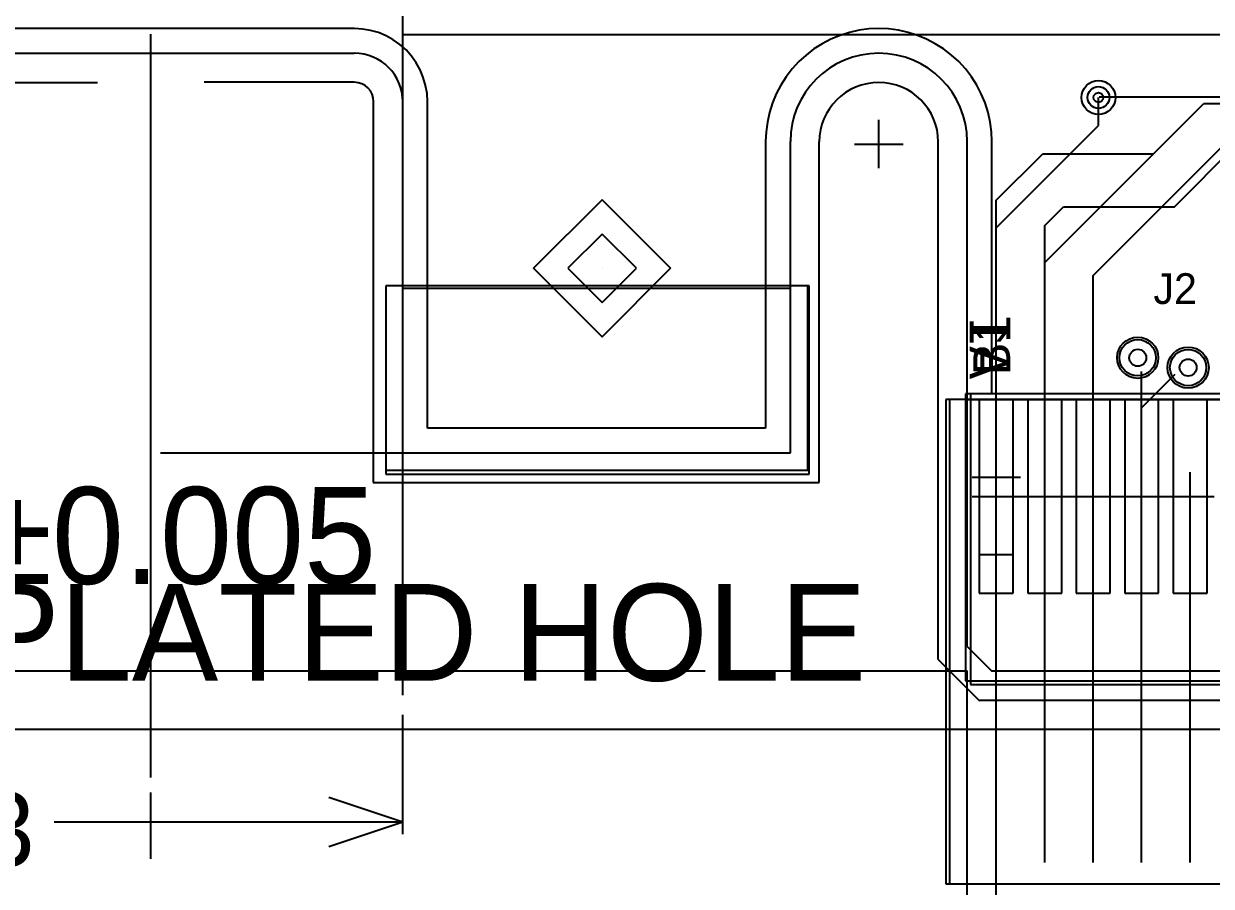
# Model space of a CAD drawing. Extents: x 28 to 300, y 18 to 330.
# Drawn here: x 101.73 to 126.24, y 79.95 to 97.76 of the extents above; entities that cross this region are included whole.
import ezdxf

# ---------------------------------------------------------------- set-up
doc = ezdxf.new("R2010")
doc.units = 0
for name, color, linetype in [('BOTTOMLAYER', 5, 'CONTINUOUS'), ('BOTTOMOVERLAY', 54, 'CONTINUOUS'), ('BOTTOMPASTE', 16, 'CONTINUOUS'), ('BOTTOMSOLDER', 6, 'CONTINUOUS'), ('DRILLDRAWING', 1, 'CONTINUOUS'), ('INTERNALPLANE1', 76, 'CONTINUOUS'), ('INTERNALPLANE6', 136, 'CONTINUOUS'), ('KEEPOUTLAYER', 6, 'CONTINUOUS'), ('MECHANICAL1', 6, 'CONTINUOUS'), ('MECHANICAL10', 56, 'CONTINUOUS'), ('MECHANICAL14', 56, 'CONTINUOUS'), ('MECHANICAL15', 56, 'CONTINUOUS'), ('MECHANICAL5', 56, 'CONTINUOUS'), ('MECHANICAL8', 56, 'CONTINUOUS'), ('MECHANICAL9', 56, 'CONTINUOUS'), ('MIDLAYER1', 16, 'CONTINUOUS'), ('MIDLAYER3', 90, 'CONTINUOUS'), ('MULTILAYER', 9, 'CONTINUOUS'), ('TOPLAYER', 1, 'CONTINUOUS'), ('TOPOVERLAY', 2, 'CONTINUOUS'), ('TOPPASTE', 8, 'CONTINUOUS'), ('TOPSOLDER', 216, 'CONTINUOUS'), ('VIAHOLELAYER', 16, 'CONTINUOUS')]:
    doc.layers.add(name, color=color, linetype=linetype)

msp = doc.modelspace()

# ---------------------------------------------------------------- linework, layer by layer
at = {"layer": 'BOTTOMLAYER'}
for p, q in [((122.8, 92.828), (126.081, 96.109)), ((123.909, 95.656), (123.909, 96.236)), ((126.081, 96.109), (134.323, 96.109)), ((121.8, 93.547), (123.909, 95.656)), ((123.8, 92.558), (126.492, 95.25)), ((113.665, 94.124), (112.251, 92.71)), ((115.079, 92.71), (113.665, 94.124)), ((113.665, 93.417), (112.958, 92.71)), ((114.372, 92.71), (113.665, 93.417)), ((121.8, 88.4), (121.8, 93.547)), ((112.251, 92.71), (113.665, 91.296)), ((112.958, 92.71), (113.665, 92.003)), ((113.665, 92.003), (114.372, 92.71)), ((113.665, 91.296), (115.079, 92.71)), ((122.8, 88), (122.8, 92.828)), ((123.8, 88), (123.8, 92.558)), ((124.8, 89.829), (125.493, 90.521)), ((121.45, 90), (121.45, 86.8)), ((122.15, 90), (121.45, 90)), ((122.15, 86.8), (122.15, 90)), ((122.45, 90), (122.45, 86)), ((123.15, 90), (122.45, 90)), ((123.15, 86), (123.15, 90)), ((123.45, 90), (123.45, 86)), ((124.15, 90), (123.45, 90)), ((124.15, 86), (124.15, 90)), ((124.45, 90), (124.45, 86)), ((125.15, 90), (124.45, 90)), ((125.15, 86), (125.15, 90)), ((125.45, 90), (125.45, 86)), ((126.15, 90), (125.45, 90)), ((126.15, 86), (126.15, 90)), ((124.8, 88), (124.8, 89.829)), ((121.8, 88), (121.8, 88.4)), ((121.45, 86.8), (122.15, 86.8)), ((122.45, 86), (123.15, 86)), ((123.45, 86), (124.15, 86)), ((124.45, 86), (125.15, 86)), ((125.45, 86), (126.15, 86))]:
    msp.add_line(p, q, dxfattribs=at)
for centre, radius in [((123.909, 96.236), 0.225), ((124.719, 90.863), 0.375), ((125.76, 90.66), 0.375)]:
    msp.add_circle(centre, radius, dxfattribs=at)
at = {"layer": 'BOTTOMPASTE'}
msp.add_line((113.665, 92.71), (113.665, 92.71), dxfattribs=at)
msp.add_line((113.665, 92.71), (113.665, 92.71), dxfattribs=at)
msp.add_line((113.665, 92.71), (113.665, 92.71), dxfattribs=at)
msp.add_line((113.665, 92.71), (113.665, 92.71), dxfattribs=at)
at = {"layer": 'BOTTOMSOLDER'}
for p, q in [((113.665, 94.124), (112.251, 92.71)), ((115.079, 92.71), (113.665, 94.124)), ((112.251, 92.71), (113.665, 91.296)), ((113.665, 91.296), (115.079, 92.71)), ((109.202, 92.349), (109.202, 88.463)), ((117.94, 92.349), (109.202, 92.349)), ((117.94, 88.463), (117.94, 92.349)), ((120.759, 90), (120.759, 79.999)), ((155.5, 90), (120.759, 90)), ((121.45, 90), (121.45, 86.8)), ((122.15, 90), (121.45, 90)), ((122.15, 86.8), (122.15, 90)), ((122.45, 90), (122.45, 86)), ((123.15, 90), (122.45, 90)), ((123.15, 86), (123.15, 90)), ((123.45, 90), (123.45, 86)), ((124.15, 90), (123.45, 90)), ((124.15, 86), (124.15, 90)), ((124.45, 90), (124.45, 86)), ((125.15, 90), (124.45, 90)), ((125.15, 86), (125.15, 90)), ((125.45, 90), (125.45, 86)), ((126.15, 90), (125.45, 90)), ((126.15, 86), (126.15, 90)), ((109.202, 88.463), (117.94, 88.463)), ((121.45, 86.8), (122.15, 86.8)), ((122.45, 86), (123.15, 86)), ((123.45, 86), (124.15, 86)), ((124.45, 86), (125.15, 86)), ((125.45, 86), (126.15, 86)), ((120.759, 79.999), (155.5, 79.999))]:
    msp.add_line(p, q, dxfattribs=at)
at = {"layer": 'DRILLDRAWING'}
for p, q in [((119.375, 95.275), (119.375, 95.775)), ((119.375, 95.275), (119.375, 95.775)), ((118.875, 95.275), (119.375, 95.275)), ((118.875, 95.275), (119.375, 95.275)), ((119.375, 94.775), (119.375, 95.275)), ((119.375, 95.275), (119.875, 95.275)), ((119.375, 94.775), (119.375, 95.275)), ((119.375, 95.275), (119.875, 95.275)), ((66.421, 84.4), (115.793, 84.4)), ((109.55, 81.026), (109.55, 83.493)), ((108.026, 81.788), (109.55, 81.28)), ((102.359, 81.28), (109.55, 81.28)), ((108.026, 80.772), (109.55, 81.28))]:
    msp.add_line(p, q, dxfattribs=at)
for centre, radius in [((123.909, 96.236), 0.1), ((124.719, 90.863), 0.175), ((125.76, 90.66), 0.175)]:
    msp.add_circle(centre, radius, dxfattribs=at)
at = {"layer": 'INTERNALPLANE1'}
for p, q in [((108.55, 97.66), (92.2, 97.66)), ((108.552, 97.66), (108.55, 97.66)), ((108.719, 97.65), (108.552, 97.66)), ((108.886, 97.622), (108.719, 97.65)), ((109.049, 97.575), (108.886, 97.622)), ((109.205, 97.51), (109.049, 97.575)), ((118.77, 97.58), (118.576, 97.519)), ((118.969, 97.624), (118.77, 97.58)), ((119.171, 97.651), (118.969, 97.624)), ((119.375, 97.66), (119.171, 97.651)), ((119.578, 97.651), (119.375, 97.66)), ((119.78, 97.624), (119.578, 97.651)), ((119.979, 97.58), (119.78, 97.624)), ((120.173, 97.519), (119.979, 97.58)), ((109.353, 97.428), (109.205, 97.51)), ((109.491, 97.33), (109.353, 97.428)), ((109.618, 97.218), (109.491, 97.33)), ((118.207, 97.347), (118.035, 97.238)), ((118.388, 97.441), (118.207, 97.347)), ((118.576, 97.519), (118.388, 97.441)), ((120.362, 97.441), (120.173, 97.519)), ((120.542, 97.347), (120.362, 97.441)), ((120.714, 97.238), (120.542, 97.347)), ((92.2, 97.15), (108.55, 97.15)), ((108.55, 97.15), (108.55, 97.15)), ((109.731, 97.091), (109.618, 97.218)), ((109.829, 96.953), (109.731, 97.091)), ((117.874, 97.113), (117.724, 96.976)), ((118.035, 97.238), (117.874, 97.113)), ((120.876, 97.113), (120.714, 97.238)), ((121.026, 96.976), (120.876, 97.113)), ((109.911, 96.805), (109.829, 96.953)), ((117.586, 96.826), (117.462, 96.664)), ((117.724, 96.976), (117.586, 96.826)), ((121.164, 96.826), (121.026, 96.976)), ((121.288, 96.664), (121.164, 96.826)), ((109.975, 96.648), (109.911, 96.805)), ((110.022, 96.486), (109.975, 96.648)), ((117.462, 96.664), (117.352, 96.492)), ((121.397, 96.492), (121.288, 96.664)), ((110.051, 96.319), (110.022, 96.486)), ((117.352, 96.492), (117.258, 96.312)), ((121.491, 96.312), (121.397, 96.492)), ((109.55, 96.15), (109.55, 96.15)), ((109.55, 88.899), (109.55, 96.15)), ((110.06, 96.152), (110.051, 96.319)), ((110.06, 96.15), (110.06, 96.152)), ((110.06, 89.41), (110.06, 96.15)), ((117.18, 96.123), (117.119, 95.929)), ((117.258, 96.312), (117.18, 96.123)), ((121.569, 96.123), (121.491, 96.312)), ((121.63, 95.929), (121.569, 96.123)), ((117.119, 95.929), (117.075, 95.73)), ((121.674, 95.73), (121.63, 95.929)), ((117.075, 95.73), (117.048, 95.528)), ((121.701, 95.528), (121.674, 95.73)), ((117.048, 95.528), (117.04, 95.329)), ((121.71, 95.329), (121.701, 95.528)), ((117.04, 95.329), (117.039, 95.325)), ((117.039, 95.325), (117.039, 89.41)), ((117.55, 88.899), (117.55, 95.325)), ((121.2, 84.899), (121.2, 95.325)), ((121.71, 95.325), (121.71, 95.329)), ((121.71, 90.115), (121.71, 95.325)), ((121.166, 90.115), (121.166, 84.196)), ((132.392, 90.115), (121.166, 90.115)), ((131.889, 90.115), (121.71, 90.115)), ((117.039, 89.41), (110.06, 89.41)), ((109.55, 88.899), (117.55, 88.899)), ((121.2, 84.899), (121.7, 84.4)), ((121.7, 84.4), (131.9, 84.4)), ((121.166, 84.196), (132.392, 84.196))]:
    msp.add_line(p, q, dxfattribs=at)
for centre, radius in [((123.909, 96.236), 0.35), ((124.719, 90.863), 0.425), ((125.76, 90.66), 0.425)]:
    msp.add_circle(centre, radius, dxfattribs=at)
for centre, radius, end in [((108.55, 96.15), 1, 90), ((119.375, 95.325), 1.825, 180)]:
    msp.add_arc(centre, radius, 0, end, dxfattribs=at)
at = {"layer": 'INTERNALPLANE6'}
for p, q in [((108.55, 97.66), (92.2, 97.66)), ((108.552, 97.66), (108.55, 97.66)), ((108.719, 97.65), (108.552, 97.66)), ((108.886, 97.622), (108.719, 97.65)), ((109.049, 97.575), (108.886, 97.622)), ((109.205, 97.51), (109.049, 97.575)), ((118.77, 97.58), (118.576, 97.519)), ((118.969, 97.624), (118.77, 97.58)), ((119.171, 97.651), (118.969, 97.624)), ((119.375, 97.66), (119.171, 97.651)), ((119.578, 97.651), (119.375, 97.66)), ((119.78, 97.624), (119.578, 97.651)), ((119.979, 97.58), (119.78, 97.624)), ((120.173, 97.519), (119.979, 97.58)), ((109.353, 97.428), (109.205, 97.51)), ((109.491, 97.33), (109.353, 97.428)), ((109.618, 97.218), (109.491, 97.33)), ((118.207, 97.347), (118.035, 97.238)), ((118.388, 97.441), (118.207, 97.347)), ((118.576, 97.519), (118.388, 97.441)), ((120.362, 97.441), (120.173, 97.519)), ((120.542, 97.347), (120.362, 97.441)), ((120.714, 97.238), (120.542, 97.347)), ((92.2, 97.15), (108.55, 97.15)), ((108.55, 97.15), (108.55, 97.15)), ((109.731, 97.091), (109.618, 97.218)), ((109.829, 96.953), (109.731, 97.091)), ((117.874, 97.113), (117.724, 96.976)), ((118.035, 97.238), (117.874, 97.113)), ((120.876, 97.113), (120.714, 97.238)), ((121.026, 96.976), (120.876, 97.113)), ((109.911, 96.805), (109.829, 96.953)), ((117.586, 96.826), (117.462, 96.664)), ((117.724, 96.976), (117.586, 96.826)), ((121.164, 96.826), (121.026, 96.976)), ((121.288, 96.664), (121.164, 96.826)), ((109.975, 96.648), (109.911, 96.805)), ((110.022, 96.486), (109.975, 96.648)), ((117.462, 96.664), (117.352, 96.492)), ((121.397, 96.492), (121.288, 96.664)), ((110.051, 96.319), (110.022, 96.486)), ((117.352, 96.492), (117.258, 96.312)), ((121.491, 96.312), (121.397, 96.492)), ((109.55, 96.15), (109.55, 96.15)), ((109.55, 88.899), (109.55, 96.15)), ((110.06, 96.152), (110.051, 96.319)), ((110.06, 96.15), (110.06, 96.152)), ((110.06, 89.41), (110.06, 96.15)), ((117.18, 96.123), (117.119, 95.929)), ((117.258, 96.312), (117.18, 96.123)), ((121.569, 96.123), (121.491, 96.312)), ((121.63, 95.929), (121.569, 96.123)), ((117.119, 95.929), (117.075, 95.73)), ((121.674, 95.73), (121.63, 95.929)), ((117.075, 95.73), (117.048, 95.528)), ((121.701, 95.528), (121.674, 95.73)), ((117.048, 95.528), (117.04, 95.329)), ((121.71, 95.329), (121.701, 95.528)), ((117.04, 95.329), (117.039, 95.325)), ((117.039, 95.325), (117.039, 89.41)), ((117.55, 88.899), (117.55, 95.325)), ((121.2, 84.899), (121.2, 95.325)), ((121.71, 95.325), (121.71, 95.329)), ((121.71, 90.115), (121.71, 95.325)), ((121.267, 90.115), (121.267, 84.12)), ((132.291, 90.115), (121.267, 90.115)), ((131.889, 90.115), (121.71, 90.115)), ((117.039, 89.41), (110.06, 89.41)), ((109.55, 88.899), (117.55, 88.899)), ((121.2, 84.899), (121.7, 84.4)), ((121.7, 84.4), (131.9, 84.4)), ((121.267, 84.12), (132.291, 84.12))]:
    msp.add_line(p, q, dxfattribs=at)
msp.add_circle((123.909, 96.236), 0.35, dxfattribs=at)
for centre, radius, end in [((108.55, 96.15), 1, 90), ((119.375, 95.325), 1.825, 180)]:
    msp.add_arc(centre, radius, 0, end, dxfattribs=at)
at = {"layer": 'KEEPOUTLAYER'}
for p, q in [((109.55, 88.899), (109.55, 97.917)), ((117.55, 88.899), (117.55, 95.325)), ((121.2, 84.899), (121.2, 95.325)), ((109.55, 88.899), (117.55, 88.899)), ((121.2, 84.899), (121.7, 84.4)), ((121.7, 84.4), (131.9, 84.4))]:
    msp.add_line(p, q, dxfattribs=at)
msp.add_arc((119.375, 95.325), 1.825, 0, 180, dxfattribs=at)
at = {"layer": 'MECHANICAL1'}
for p, q in [((92.2, 97.15), (108.55, 97.15)), ((109.55, 88.899), (109.55, 96.15)), ((117.55, 88.899), (117.55, 95.325)), ((121.2, 84.899), (121.2, 95.325)), ((109.55, 88.899), (117.55, 88.899)), ((121.2, 84.899), (121.7, 84.4)), ((121.7, 84.4), (131.9, 84.4))]:
    msp.add_line(p, q, dxfattribs=at)
for centre, radius, end in [((108.55, 96.15), 1, 90), ((119.375, 95.325), 1.825, 180)]:
    msp.add_arc(centre, radius, 0, end, dxfattribs=at)
at = {"layer": 'MECHANICAL10'}
for p, q in [((121.8, 79.444), (121.8, 88.044)), ((122.8, 80.444), (122.8, 88.044)), ((123.8, 80.444), (123.8, 88.044)), ((124.8, 80.444), (124.8, 88.044)), ((125.8, 80.444), (125.8, 88.044))]:
    msp.add_line(p, q, dxfattribs=at)
at = {"layer": 'MECHANICAL14'}
for p, q in [((121.2, 84.899), (121.2, 90)), ((121.2, 84.899), (121.7, 84.4)), ((121.7, 84.4), (131.9, 84.4))]:
    msp.add_line(p, q, dxfattribs=at)
at = {"layer": 'MECHANICAL15'}
msp.add_line((121.2, 90), (132.4, 90), dxfattribs=at)
at = {"layer": 'MECHANICAL5'}
for p, q in [((104.55, 88.899), (109.55, 88.899)), ((109.55, 83.899), (109.55, 88.899)), ((116.2, 84.4), (121.2, 84.4)), ((121.2, 79.4), (121.2, 84.4))]:
    msp.add_line(p, q, dxfattribs=at)
at = {"layer": 'MECHANICAL8'}
for p, q in [((109.55, 92.299), (117.55, 92.299)), ((121.2, 84.9), (121.2, 90)), ((121.8, 88.4), (121.8, 88.9)), ((122.8, 88), (122.8, 88.5)), ((122.8, 88), (122.8, 88.5)), ((123.8, 88), (123.8, 88.5)), ((123.8, 88), (123.8, 88.5)), ((124.8, 88), (124.8, 88.5)), ((124.8, 88), (124.8, 88.5)), ((125.8, 88), (125.8, 88.5)), ((125.8, 88), (125.8, 88.5)), ((121.3, 88.4), (121.8, 88.4)), ((121.8, 88.4), (122.3, 88.4)), ((121.3, 88), (121.8, 88)), ((121.8, 87.5), (121.8, 88)), ((121.8, 88), (122.3, 88)), ((122.3, 88), (122.8, 88)), ((122.3, 88), (122.8, 88)), ((122.8, 87.5), (122.8, 88)), ((122.8, 88), (123.3, 88)), ((122.8, 88), (123.3, 88)), ((122.8, 87.5), (122.8, 88)), ((123.3, 88), (123.8, 88)), ((123.3, 88), (123.8, 88)), ((123.8, 87.5), (123.8, 88)), ((123.8, 88), (124.3, 88)), ((123.8, 88), (124.3, 88)), ((123.8, 87.5), (123.8, 88)), ((124.3, 88), (124.8, 88)), ((124.3, 88), (124.8, 88)), ((124.8, 87.5), (124.8, 88)), ((124.8, 88), (125.3, 88)), ((124.8, 88), (125.3, 88)), ((124.8, 87.5), (124.8, 88)), ((125.3, 88), (125.8, 88)), ((125.3, 88), (125.8, 88)), ((125.8, 87.5), (125.8, 88)), ((125.8, 88), (126.3, 88)), ((125.8, 88), (126.3, 88)), ((125.8, 87.5), (125.8, 88)), ((121.2, 84.9), (121.7, 84.4)), ((116.2, 84.4), (121.2, 84.4)), ((121.2, 79.4), (121.2, 84.4)), ((121.7, 84.4), (131.9, 84.4))]:
    msp.add_line(p, q, dxfattribs=at)
at = {"layer": 'MECHANICAL9'}
for p, q in [((104.35, 82.194), (104.35, 97.544)), ((92.2, 96.544), (103.25, 96.544)), ((105.45, 96.556), (108.55, 96.556)), ((108.95, 88.286), (108.95, 96.15)), ((118.148, 88.286), (118.148, 95.319)), ((120.602, 84.632), (120.602, 95.319)), ((108.938, 88.286), (118.148, 88.286)), ((120.602, 84.632), (121.454, 83.78)), ((121.454, 83.794), (132.163, 83.794)), ((60.3, 83.194), (265.984, 83.194)), ((104.35, 80.518), (104.35, 81.89))]:
    msp.add_line(p, q, dxfattribs=at)
for centre, radius, end in [((108.55, 96.15), 0.4, 90), ((119.375, 95.319), 1.227, 180)]:
    msp.add_arc(centre, radius, 0, end, dxfattribs=at)
at = {"layer": 'MIDLAYER1'}
for centre, radius in [((123.909, 96.236), 0.225), ((124.719, 90.863), 0.375), ((125.76, 90.66), 0.375)]:
    msp.add_circle(centre, radius, dxfattribs=at)
at = {"layer": 'MIDLAYER3'}
msp.add_line((123.922, 96.248), (132.405, 96.248), dxfattribs=at)
for centre, radius in [((123.909, 96.236), 0.225), ((124.719, 90.863), 0.375), ((125.76, 90.66), 0.375)]:
    msp.add_circle(centre, radius, dxfattribs=at)
at = {"layer": 'MULTILAYER'}
for centre, radius in [((123.909, 96.236), 0.225), ((124.719, 90.863), 0.375), ((125.76, 90.66), 0.375)]:
    msp.add_circle(centre, radius, dxfattribs=at)
at = {"layer": 'TOPLAYER'}
for p, q in [((125.044, 95.072), (126.086, 96.114)), ((126.086, 96.114), (134.671, 96.114)), ((125.476, 93.98), (126.746, 95.25)), ((121.8, 94.114), (122.758, 95.072)), ((122.758, 95.072), (125.044, 95.072)), ((112.251, 92.71), (113.665, 94.124)), ((113.665, 94.124), (115.079, 92.71)), ((121.8, 88.4), (121.8, 94.114)), ((122.8, 93.59), (123.19, 93.98)), ((123.19, 93.98), (125.476, 93.98)), ((113.665, 93.417), (112.958, 92.71)), ((114.372, 92.71), (113.665, 93.417)), ((122.8, 88), (122.8, 93.59)), ((113.665, 91.296), (112.251, 92.71)), ((112.958, 92.71), (113.665, 92.003)), ((113.665, 92.003), (114.372, 92.71)), ((115.079, 92.71), (113.665, 91.296)), ((124.8, 88), (124.8, 90.579)), ((121.45, 90), (121.45, 86)), ((122.15, 90), (121.45, 90)), ((122.15, 86), (122.15, 90)), ((122.45, 90), (122.45, 86)), ((123.15, 90), (122.45, 90)), ((123.15, 86), (123.15, 90)), ((123.45, 90), (123.45, 86)), ((124.15, 90), (123.45, 90)), ((124.15, 86), (124.15, 90)), ((124.45, 90), (124.45, 86)), ((125.15, 90), (124.45, 90)), ((125.15, 86), (125.15, 90)), ((125.45, 90), (125.45, 86)), ((126.15, 90), (125.45, 90)), ((126.15, 86), (126.15, 90)), ((121.45, 86), (122.15, 86)), ((122.45, 86), (123.15, 86)), ((123.45, 86), (124.15, 86)), ((124.45, 86), (125.15, 86)), ((125.45, 86), (126.15, 86))]:
    msp.add_line(p, q, dxfattribs=at)
for centre, radius in [((123.909, 96.236), 0.225), ((124.719, 90.863), 0.375), ((125.76, 90.66), 0.375)]:
    msp.add_circle(centre, radius, dxfattribs=at)
at = {"layer": 'TOPOVERLAY'}
msp.add_line((109.55, 97.536), (155.5, 97.536), dxfattribs=at)
at = {"layer": 'TOPPASTE'}
msp.add_line((113.665, 92.71), (113.665, 92.71), dxfattribs=at)
msp.add_line((113.665, 92.71), (113.665, 92.71), dxfattribs=at)
msp.add_line((113.665, 92.71), (113.665, 92.71), dxfattribs=at)
msp.add_line((113.665, 92.71), (113.665, 92.71), dxfattribs=at)
at = {"layer": 'TOPSOLDER'}
for p, q in [((113.665, 94.124), (112.251, 92.71)), ((115.079, 92.71), (113.665, 94.124)), ((112.251, 92.71), (113.665, 91.296)), ((113.665, 91.296), (115.079, 92.71)), ((109.202, 92.349), (109.202, 88.539)), ((117.914, 92.349), (109.202, 92.349)), ((117.914, 88.539), (117.914, 92.349)), ((120.835, 90), (120.835, 80)), ((155.913, 90), (120.835, 90)), ((121.45, 90), (121.45, 86)), ((122.15, 90), (121.45, 90)), ((122.15, 86), (122.15, 90)), ((122.45, 90), (122.45, 86)), ((123.15, 90), (122.45, 90)), ((123.15, 86), (123.15, 90)), ((123.45, 90), (123.45, 86)), ((124.15, 90), (123.45, 90)), ((124.15, 86), (124.15, 90)), ((124.45, 90), (124.45, 86)), ((125.15, 90), (124.45, 90)), ((125.15, 86), (125.15, 90)), ((125.45, 90), (125.45, 86)), ((126.15, 90), (125.45, 90)), ((126.15, 86), (126.15, 90)), ((109.202, 88.539), (117.914, 88.539)), ((121.45, 86), (122.15, 86)), ((122.45, 86), (123.15, 86)), ((123.45, 86), (124.15, 86)), ((124.45, 86), (125.15, 86)), ((125.45, 86), (126.15, 86)), ((120.835, 80), (155.913, 80))]:
    msp.add_line(p, q, dxfattribs=at)
at = {"layer": 'VIAHOLELAYER'}
for centre, radius in [((123.909, 96.236), 0.1), ((124.719, 90.863), 0.175), ((125.76, 90.66), 0.175)]:
    msp.add_circle(centre, radius, dxfattribs=at)

# ---------------------------------------------------------------- texts
at = {"layer": 'BOTTOMOVERLAY', "text_generation_flag": 2}
msp.add_text('A1', height=0.762, rotation=270, dxfattribs=at).set_placement((121.251, 90.42))
at = {"layer": 'DRILLDRAWING'}
msp.add_text('18.3', height=1.524, dxfattribs=at).set_placement((97.984, 80.366))
at = {"layer": 'MECHANICAL9'}
for s, p in [('Ø3.5 ±0.005', (94.3, 86.194)), ('NOT PLATED HOLE', (94.3, 84.194))]:
    msp.add_text(s, height=2, rotation=360, dxfattribs=at).set_placement(p)
at = {"layer": 'TOPOVERLAY'}
for s, height, rotation, p in [('J2', 0.635, 360, (125.044, 91.973)), ('B1', 0.762, 90, (122.089, 90.496))]:
    msp.add_text(s, height=height, rotation=rotation, dxfattribs=at).set_placement(p)

doc.saveas('drawing.dxf')
